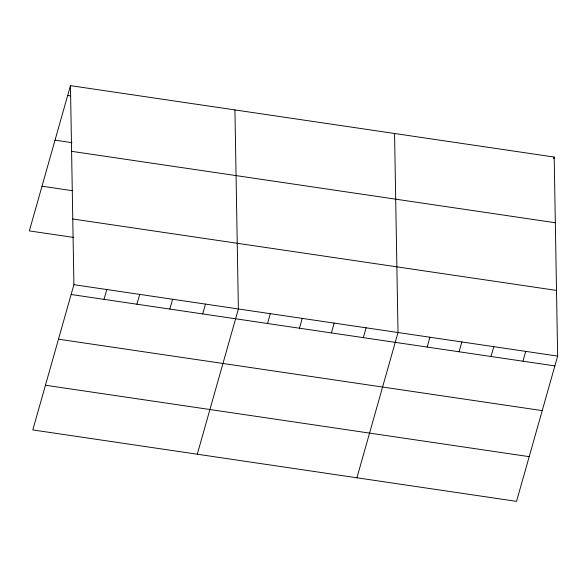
<?xml version="1.0" encoding="UTF-8"?>
<svg xmlns="http://www.w3.org/2000/svg" width="587" height="587" viewBox="0 0 587 587"><rect width="100%" height="100%" fill="white"/><g stroke="black" fill="none" stroke-linecap="round" stroke-linejoin="round"><path stroke-width="0.88" d="M70.455 85.643L73.911 284.68L32.806 429.941L516.545 501.357L557.65 356.096L554.194 157.059L70.455 85.643L29.35 230.904L73.801 237.464M104.024 299.355L106.805 289.538M136.918 304.213L139.699 294.395M169.812 309.07L172.593 299.245M202.706 313.928L205.487 304.103M197.276 454.221L238.381 308.96L234.925 109.923M267.533 323.496L270.306 313.678M299.458 328.206L302.232 318.389M331.384 332.924L334.164 323.099M363.309 337.635L366.09 327.817M356.911 477.789L398.015 332.528L394.559 133.491M427.167 347.064L429.941 337.246M459.093 351.774L461.866 341.957M491.018 356.492L493.799 346.675M553.732 158.695L554.194 157.059M522.944 361.203L525.725 351.386M67.674 95.461L70.345 95.857M55.031 140.154L71.922 142.648M71.592 151.321L555.339 222.744M42 186.204L72.223 190.672M72.766 218.995L556.513 290.418M73.911 284.68L557.65 356.096M71.13 294.498L554.869 365.921M58.48 339.191L542.227 410.614M45.448 385.241L529.195 456.664"/></g></svg>
